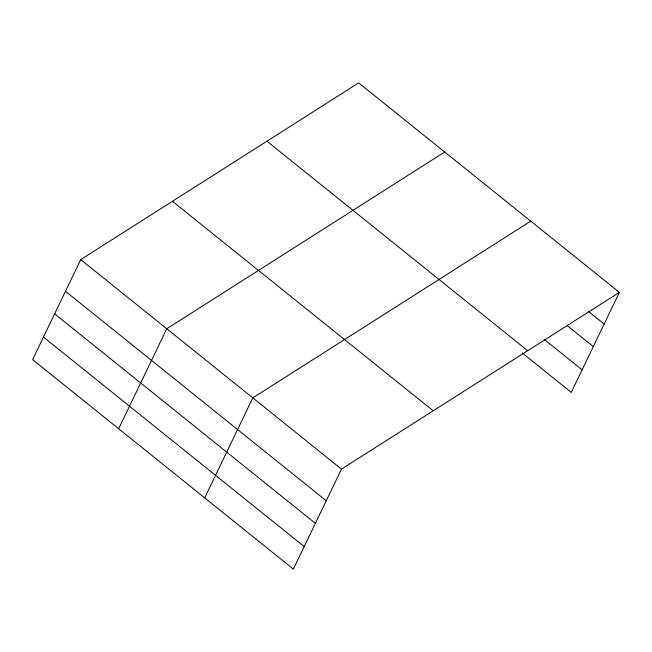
<?xml version="1.0" encoding="UTF-8"?>
<svg xmlns="http://www.w3.org/2000/svg" width="652" height="652" viewBox="0 0 652 652"><rect width="100%" height="100%" fill="white"/><g stroke="black" fill="none" stroke-linecap="round" stroke-linejoin="round"><path stroke-width="0.98" d="M80.726 259.626L32.6 359.627L293.351 569.106L341.477 469.106L619.4 292.373L358.649 82.894L80.726 259.626L341.477 469.106M118.648 428.755L166.773 328.755L444.697 152.022M204.695 497.883L252.821 397.883L530.744 221.15M619.4 292.373L571.274 392.374L522.195 352.944M588.324 311.33L604.159 324.044M567.183 325.609L593.304 346.595M544.127 339.301L582.122 369.823M266.937 141.215L527.688 350.695M172.446 201.305L433.189 410.784M65.485 291.297L326.236 500.777M54.629 313.848L315.381 523.328M43.456 337.076L304.199 546.555"/></g></svg>
